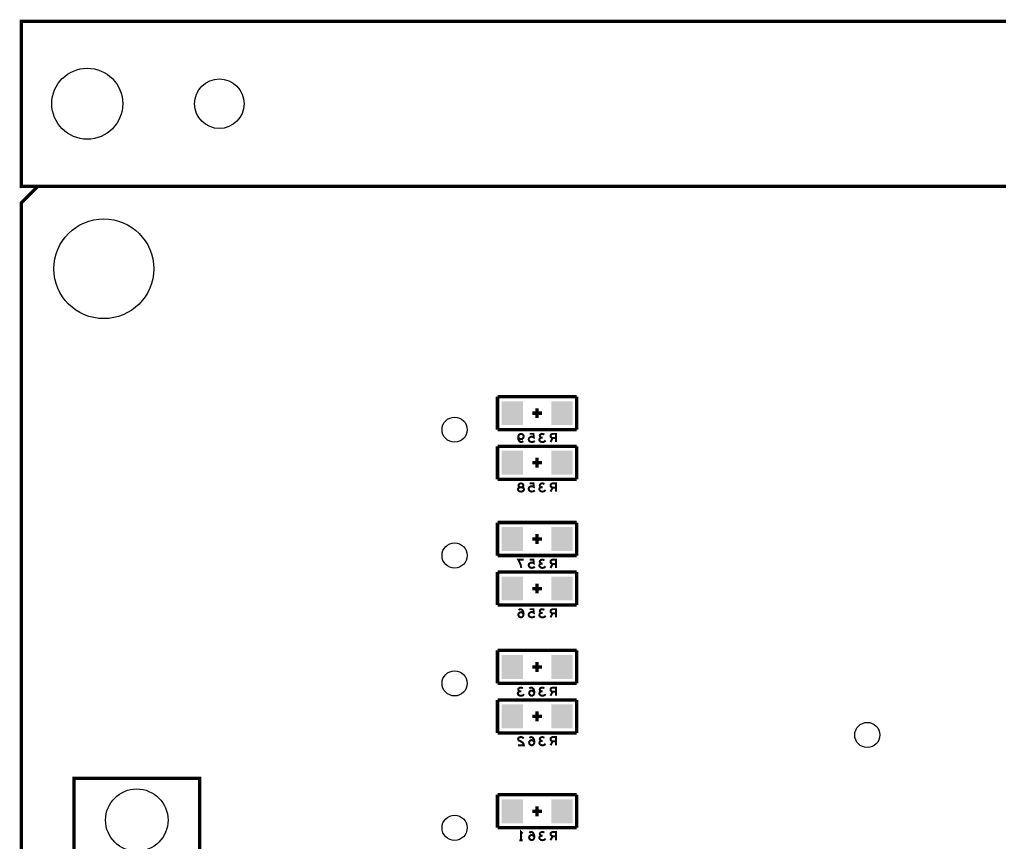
# Model space of a CAD drawing. Extents: x 0 to 200, y -10 to 130.
# Drawn here: x -0.1 to 59.3, y 80.2 to 130.1 of the extents above; entities that cross this region are included whole.
import ezdxf

# ---------------------------------------------------------------- set-up
doc = ezdxf.new("R2010")
doc.units = 0
doc.layers.get('0').update_dxf_attribs({"linetype": 'CONTINUOUS'})
doc.layers.add('MASK_BOTTOM_ART', color=6, linetype='CONTINUOUS')
doc.layers.add('SILK_BOTTOM_ART', color=5, linetype='CONTINUOUS')

# ---------------------------------------------------------------- blocks, each defined once
blk = doc.blocks.new('ROUND_567')
blk.add_circle((0, 0), 1.5)
blk = doc.blocks.new('ROUND_568')
blk.add_circle((0, 0), 2.15)
blk = doc.blocks.new('ROUND_576')
blk.add_circle((0, 0), 3.023)
blk = doc.blocks.new('ROUND_572')
blk.add_circle((0, 0), 0.762)
blk = doc.blocks.new('ROUND_582')
blk.add_circle((0, 0), 1.892)
blk = doc.blocks.new('RECTANGLE_580')
blk.add_solid([(0.64515, 0.7239), (0.64515, -0.7239), (-0.64515, 0.7239), (-0.64515, -0.7239)])

msp = doc.modelspace()

# ---------------------------------------------------------------- linework, layer by layer
at = {"layer": 'MASK_BOTTOM_ART', "const_width": 0.2}
for points in [[(200, 130), (0, 130), (0, 120), (200, 120), (200, 130)], [(1, 0), (199, 0), (200, 1), (200, 119), (199, 120), (1, 120), (0, 119), (0, 1), (1, 0)]]:
    msp.add_lwpolyline(points, dxfattribs=at)
at = {"layer": 'SILK_BOTTOM_ART'}
for points, const_width in [([(200, 130), (0, 130), (0, 120), (200, 120), (200, 130)], 0.2), ([(1, 0), (199, 0), (200, 1), (200, 119), (199, 120), (1, 120), (0, 119), (0, 1), (1, 0)], 0.2), ([(28.85, 107.25), (33.65, 107.25)], 0.2032), ([(28.85, 105.25), (28.85, 107.25)], 0.2032), ([(33.65, 107.25), (33.65, 105.25)], 0.2032), ([(31.55, 106.25), (30.95, 106.25)], 0.2032), ([(31.25, 106.55), (31.25, 105.95)], 0.2032), ([(33.65, 105.25), (28.85, 105.25)], 0.2032), ([(30.4131, 104.5566), (30.3547, 104.515), (30.2881, 104.4983), (30.2214, 104.515), (30.1631, 104.565), (30.1214, 104.64), (30.1047, 104.715), (30.1047, 104.8066), (30.1214, 104.8816), (30.1631, 104.9483), (30.2131, 104.9816), (30.2714, 104.9983), (30.3381, 104.9816), (30.3881, 104.9483), (30.4214, 104.8983), (30.4381, 104.8316), (30.4214, 104.7733), (30.3797, 104.715), (30.3297, 104.6816), (30.2714, 104.6733), (30.2047, 104.69), (30.1547, 104.7316), (30.1047, 104.8066)], 0.12), ([(31.1071, 104.5733), (31.0571, 104.5316), (30.9988, 104.5066), (30.9238, 104.4983), (30.8488, 104.515), (30.7905, 104.5483), (30.7488, 104.6066), (30.7405, 104.6733), (30.7571, 104.74), (30.7988, 104.7816), (30.8571, 104.815), (30.9155, 104.8233), (30.9738, 104.815), (31.0488, 104.7816), (31.0238, 104.9983), (30.7988, 104.9983)], 0.12), ([(31.5179, 104.765), (31.4679, 104.79), (31.4262, 104.8316), (31.4095, 104.8816), (31.4262, 104.9316), (31.4679, 104.9733), (31.5429, 104.9983), (31.6179, 104.99), (31.6929, 104.9566)], 0.12), ([(32.3953, 104.4983), (32.3953, 104.9983), (32.1869, 104.9983), (32.1203, 104.9733), (32.0786, 104.94), (32.0619, 104.8733), (32.0786, 104.8066), (32.1286, 104.765), (32.1869, 104.74), (32.3953, 104.74)], 0.12), ([(31.7595, 104.5983), (31.7095, 104.54), (31.6429, 104.5066), (31.5679, 104.4983), (31.5012, 104.5066), (31.4345, 104.5483), (31.3929, 104.5983), (31.3845, 104.6483), (31.4012, 104.7066), (31.4595, 104.7483), (31.5179, 104.765), (31.5929, 104.765)], 0.12), ([(32.1869, 104.74), (32.0619, 104.4983)], 0.12), ([(28.85, 104.25), (33.65, 104.25)], 0.2032), ([(28.85, 102.25), (28.85, 104.25)], 0.2032), ([(33.65, 104.25), (33.65, 102.25)], 0.2032), ([(31.55, 103.25), (30.95, 103.25)], 0.2032), ([(31.25, 103.55), (31.25, 102.95)], 0.2032), ([(33.65, 102.25), (28.85, 102.25)], 0.2032), ([(30.2714, 101.4983), (30.2131, 101.5066), (30.1464, 101.5316), (30.1047, 101.5733), (30.0881, 101.6316), (30.1047, 101.69), (30.1547, 101.74), (30.2297, 101.765), (30.3131, 101.765), (30.3631, 101.7816), (30.4047, 101.8233), (30.4214, 101.8816), (30.3964, 101.94), (30.3381, 101.9816), (30.2714, 101.9983), (30.2047, 101.9816), (30.1464, 101.94), (30.1214, 101.8816), (30.1381, 101.8233), (30.1797, 101.7816), (30.2297, 101.765), (30.3131, 101.765), (30.3881, 101.74), (30.4381, 101.69), (30.4547, 101.6316), (30.4381, 101.5733), (30.3964, 101.5316), (30.3297, 101.5066), (30.2714, 101.4983)], 0.12), ([(31.1071, 101.5733), (31.0571, 101.5316), (30.9988, 101.5066), (30.9238, 101.4983), (30.8488, 101.515), (30.7905, 101.5483), (30.7488, 101.6066), (30.7405, 101.6733), (30.7571, 101.74), (30.7988, 101.7816), (30.8571, 101.815), (30.9155, 101.8233), (30.9738, 101.815), (31.0488, 101.7816), (31.0238, 101.9983), (30.7988, 101.9983)], 0.12), ([(31.7595, 101.5983), (31.7095, 101.54), (31.6429, 101.5066), (31.5679, 101.4983), (31.5012, 101.5066), (31.4345, 101.5483), (31.3929, 101.5983), (31.3845, 101.6483), (31.4012, 101.7066), (31.4595, 101.7483), (31.5179, 101.765), (31.5929, 101.765)], 0.12), ([(31.5179, 101.765), (31.4679, 101.79), (31.4262, 101.8316), (31.4095, 101.8816), (31.4262, 101.9316), (31.4679, 101.9733), (31.5429, 101.9983), (31.6179, 101.99), (31.6929, 101.9566)], 0.12), ([(32.3953, 101.4983), (32.3953, 101.9983), (32.1869, 101.9983), (32.1203, 101.9733), (32.0786, 101.94), (32.0619, 101.8733), (32.0786, 101.8066), (32.1286, 101.765), (32.1869, 101.74), (32.3953, 101.74)], 0.12), ([(32.1869, 101.74), (32.0619, 101.4983)], 0.12), ([(28.85, 97.625), (28.85, 99.625)], 0.2032), ([(28.85, 99.625), (33.65, 99.625)], 0.2032), ([(33.65, 99.625), (33.65, 97.625)], 0.2032), ([(31.55, 98.625), (30.95, 98.625)], 0.2032), ([(31.25, 98.925), (31.25, 98.325)], 0.2032), ([(33.65, 97.625), (28.85, 97.625)], 0.2032), ([(30.2881, 96.8733), (30.2714, 96.9816), (30.2464, 97.0733), (30.2131, 97.1566), (30.1714, 97.2483), (30.1047, 97.3733), (30.4381, 97.3733)], 0.12), ([(31.1071, 96.9483), (31.0571, 96.9066), (30.9988, 96.8816), (30.9238, 96.8733), (30.8488, 96.89), (30.7905, 96.9233), (30.7488, 96.9816), (30.7405, 97.0483), (30.7571, 97.115), (30.7988, 97.1566), (30.8571, 97.19), (30.9155, 97.1983), (30.9738, 97.19), (31.0488, 97.1566), (31.0238, 97.3733), (30.7988, 97.3733)], 0.12), ([(31.5179, 97.14), (31.4679, 97.165), (31.4262, 97.2066), (31.4095, 97.2566), (31.4262, 97.3066), (31.4679, 97.3483), (31.5429, 97.3733), (31.6179, 97.365), (31.6929, 97.3316)], 0.12), ([(32.3953, 96.8733), (32.3953, 97.3733), (32.1869, 97.3733), (32.1203, 97.3483), (32.0786, 97.315), (32.0619, 97.2483), (32.0786, 97.1816), (32.1286, 97.14), (32.1869, 97.115), (32.3953, 97.115)], 0.12), ([(31.7595, 96.9733), (31.7095, 96.915), (31.6429, 96.8816), (31.5679, 96.8733), (31.5012, 96.8816), (31.4345, 96.9233), (31.3929, 96.9733), (31.3845, 97.0233), (31.4012, 97.0816), (31.4595, 97.1233), (31.5179, 97.14), (31.5929, 97.14)], 0.12), ([(32.1869, 97.115), (32.0619, 96.8733)], 0.12), ([(28.85, 96.625), (33.65, 96.625)], 0.2032), ([(28.85, 94.625), (28.85, 96.625)], 0.2032), ([(33.65, 96.625), (33.65, 94.625)], 0.2032), ([(31.55, 95.625), (30.95, 95.625)], 0.2032), ([(31.25, 95.925), (31.25, 95.325)], 0.2032), ([(33.65, 94.625), (28.85, 94.625)], 0.2032), ([(30.4297, 94.0816), (30.3714, 94.14), (30.3214, 94.1733), (30.2547, 94.19), (30.1964, 94.1733), (30.1547, 94.14), (30.1214, 94.09), (30.1131, 94.0316), (30.1214, 93.9816), (30.1547, 93.9316), (30.2047, 93.89), (30.2631, 93.8733), (30.3297, 93.89), (30.3881, 93.94), (30.4214, 94.015), (30.4297, 94.0983), (30.4131, 94.2066), (30.3881, 94.265), (30.3464, 94.3233), (30.2881, 94.365), (30.2297, 94.3733), (30.1714, 94.3566), (30.1297, 94.315)], 0.12), ([(31.1071, 93.9483), (31.0571, 93.9066), (30.9988, 93.8816), (30.9238, 93.8733), (30.8488, 93.89), (30.7905, 93.9233), (30.7488, 93.9816), (30.7405, 94.0483), (30.7571, 94.115), (30.7988, 94.1566), (30.8571, 94.19), (30.9155, 94.1983), (30.9738, 94.19), (31.0488, 94.1566), (31.0238, 94.3733), (30.7988, 94.3733)], 0.12), ([(31.5179, 94.14), (31.4679, 94.165), (31.4262, 94.2066), (31.4095, 94.2566), (31.4262, 94.3066), (31.4679, 94.3483), (31.5429, 94.3733), (31.6179, 94.365), (31.6929, 94.3316)], 0.12), ([(32.3953, 93.8733), (32.3953, 94.3733), (32.1869, 94.3733), (32.1203, 94.3483), (32.0786, 94.315), (32.0619, 94.2483), (32.0786, 94.1816), (32.1286, 94.14), (32.1869, 94.115), (32.3953, 94.115)], 0.12), ([(31.7595, 93.9733), (31.7095, 93.915), (31.6429, 93.8816), (31.5679, 93.8733), (31.5012, 93.8816), (31.4345, 93.9233), (31.3929, 93.9733), (31.3845, 94.0233), (31.4012, 94.0816), (31.4595, 94.1233), (31.5179, 94.14), (31.5929, 94.14)], 0.12), ([(32.1869, 94.115), (32.0619, 93.8733)], 0.12), ([(28.85, 91.875), (33.65, 91.875)], 0.2032), ([(28.85, 89.875), (28.85, 91.875)], 0.2032), ([(33.65, 91.875), (33.65, 89.875)], 0.2032), ([(31.55, 90.875), (30.95, 90.875)], 0.2032), ([(31.25, 91.175), (31.25, 90.575)], 0.2032), ([(33.65, 89.875), (28.85, 89.875)], 0.2032), ([(30.2131, 89.39), (30.1631, 89.415), (30.1214, 89.4566), (30.1047, 89.5066), (30.1214, 89.5566), (30.1631, 89.5983), (30.2381, 89.6233), (30.3131, 89.615), (30.3881, 89.5816)], 0.12), ([(31.0821, 89.3316), (31.0238, 89.39), (30.9738, 89.4233), (30.9071, 89.44), (30.8488, 89.4233), (30.8071, 89.39), (30.7738, 89.34), (30.7655, 89.2816), (30.7738, 89.2316), (30.8071, 89.1816), (30.8571, 89.14), (30.9155, 89.1233), (30.9821, 89.14), (31.0405, 89.19), (31.0738, 89.265), (31.0821, 89.3483), (31.0655, 89.4566), (31.0405, 89.515), (30.9988, 89.5733), (30.9405, 89.615), (30.8821, 89.6233), (30.8238, 89.6066), (30.7821, 89.565)], 0.12), ([(31.5179, 89.39), (31.4679, 89.415), (31.4262, 89.4566), (31.4095, 89.5066), (31.4262, 89.5566), (31.4679, 89.5983), (31.5429, 89.6233), (31.6179, 89.615), (31.6929, 89.5816)], 0.12), ([(32.3953, 89.1233), (32.3953, 89.6233), (32.1869, 89.6233), (32.1203, 89.5983), (32.0786, 89.565), (32.0619, 89.4983), (32.0786, 89.4316), (32.1286, 89.39), (32.1869, 89.365), (32.3953, 89.365)], 0.12), ([(30.4547, 89.2233), (30.4047, 89.165), (30.3381, 89.1316), (30.2631, 89.1233), (30.1964, 89.1316), (30.1297, 89.1733), (30.0881, 89.2233), (30.0797, 89.2733), (30.0964, 89.3316), (30.1547, 89.3733), (30.2131, 89.39), (30.2881, 89.39)], 0.12), ([(31.7595, 89.2233), (31.7095, 89.165), (31.6429, 89.1316), (31.5679, 89.1233), (31.5012, 89.1316), (31.4345, 89.1733), (31.3929, 89.2233), (31.3845, 89.2733), (31.4012, 89.3316), (31.4595, 89.3733), (31.5179, 89.39), (31.5929, 89.39)], 0.12), ([(32.1869, 89.365), (32.0619, 89.1233)], 0.12), ([(28.85, 88.875), (33.65, 88.875)], 0.2032), ([(28.85, 86.875), (28.85, 88.875)], 0.2032), ([(33.65, 88.875), (33.65, 86.875)], 0.2032), ([(31.55, 87.875), (30.95, 87.875)], 0.2032), ([(31.25, 88.175), (31.25, 87.575)], 0.2032), ([(33.65, 86.875), (28.85, 86.875)], 0.2032), ([(30.4297, 86.54), (30.3797, 86.59), (30.3214, 86.615), (30.2547, 86.6233), (30.1714, 86.6066), (30.1131, 86.565), (30.0964, 86.515), (30.1047, 86.465), (30.1381, 86.4233), (30.3047, 86.34), (30.3797, 86.2816), (30.4297, 86.1983), (30.4464, 86.1233), (30.0964, 86.1233)], 0.12), ([(31.0821, 86.3316), (31.0238, 86.39), (30.9738, 86.4233), (30.9071, 86.44), (30.8488, 86.4233), (30.8071, 86.39), (30.7738, 86.34), (30.7655, 86.2816), (30.7738, 86.2316), (30.8071, 86.1816), (30.8571, 86.14), (30.9155, 86.1233), (30.9821, 86.14), (31.0405, 86.19), (31.0738, 86.265), (31.0821, 86.3483), (31.0655, 86.4566), (31.0405, 86.515), (30.9988, 86.5733), (30.9405, 86.615), (30.8821, 86.6233), (30.8238, 86.6066), (30.7821, 86.565)], 0.12), ([(31.5179, 86.39), (31.4679, 86.415), (31.4262, 86.4566), (31.4095, 86.5066), (31.4262, 86.5566), (31.4679, 86.5983), (31.5429, 86.6233), (31.6179, 86.615), (31.6929, 86.5816)], 0.12), ([(32.3953, 86.1233), (32.3953, 86.6233), (32.1869, 86.6233), (32.1203, 86.5983), (32.0786, 86.565), (32.0619, 86.4983), (32.0786, 86.4316), (32.1286, 86.39), (32.1869, 86.365), (32.3953, 86.365)], 0.12), ([(31.7595, 86.2233), (31.7095, 86.165), (31.6429, 86.1316), (31.5679, 86.1233), (31.5012, 86.1316), (31.4345, 86.1733), (31.3929, 86.2233), (31.3845, 86.2733), (31.4012, 86.3316), (31.4595, 86.3733), (31.5179, 86.39), (31.5929, 86.39)], 0.12), ([(32.1869, 86.365), (32.0619, 86.1233)], 0.12), ([(10.81, 35.87), (4.46, 35.87), (3.19, 37.14), (3.19, 84.13), (10.81, 84.13), (10.81, 35.87)], 0.2032), ([(28.85, 83.125), (33.65, 83.125)], 0.2032), ([(28.85, 81.125), (28.85, 83.125)], 0.2032), ([(33.65, 83.125), (33.65, 81.125)], 0.2032), ([(31.25, 82.425), (31.25, 81.825)], 0.2032), ([(31.55, 82.125), (30.95, 82.125)], 0.2032), ([(33.65, 81.125), (28.85, 81.125)], 0.2032), ([(30.2714, 80.3733), (30.2714, 80.8733), (30.3714, 80.7733)], 0.12), ([(31.0821, 80.5816), (31.0238, 80.64), (30.9738, 80.6733), (30.9071, 80.69), (30.8488, 80.6733), (30.8071, 80.64), (30.7738, 80.59), (30.7655, 80.5316), (30.7738, 80.4816), (30.8071, 80.4316), (30.8571, 80.39), (30.9155, 80.3733), (30.9821, 80.39), (31.0405, 80.44), (31.0738, 80.515), (31.0821, 80.5983), (31.0655, 80.7066), (31.0405, 80.765), (30.9988, 80.8233), (30.9405, 80.865), (30.8821, 80.8733), (30.8238, 80.8566), (30.7821, 80.815)], 0.12), ([(31.5179, 80.64), (31.4679, 80.665), (31.4262, 80.7066), (31.4095, 80.7566), (31.4262, 80.8066), (31.4679, 80.8483), (31.5429, 80.8733), (31.6179, 80.865), (31.6929, 80.8316)], 0.12), ([(32.3953, 80.3733), (32.3953, 80.8733), (32.1869, 80.8733), (32.1203, 80.8483), (32.0786, 80.815), (32.0619, 80.7483), (32.0786, 80.6816), (32.1286, 80.64), (32.1869, 80.615), (32.3953, 80.615)], 0.12), ([(30.3714, 80.3733), (30.1714, 80.3733)], 0.12), ([(31.7595, 80.4733), (31.7095, 80.415), (31.6429, 80.3816), (31.5679, 80.3733), (31.5012, 80.3816), (31.4345, 80.4233), (31.3929, 80.4733), (31.3845, 80.5233), (31.4012, 80.5816), (31.4595, 80.6233), (31.5179, 80.64), (31.5929, 80.64)], 0.12), ([(32.1869, 80.615), (32.0619, 80.3733)], 0.12)]:
    msp.add_lwpolyline(points, dxfattribs=dict(at, const_width=const_width))

# ---------------------------------------------------------------- block references
at = {"layer": 'MASK_BOTTOM_ART'}
for name, p in [('ROUND_568', (4, 125)), ('ROUND_567', (12, 125)), ('ROUND_576', (5, 115)), ('RECTANGLE_580', (29.75, 106.25)), ('RECTANGLE_580', (32.75, 106.25)), ('ROUND_572', (26.25, 105.25)), ('RECTANGLE_580', (29.75, 103.25)), ('RECTANGLE_580', (32.75, 103.25)), ('RECTANGLE_580', (29.75, 98.625)), ('RECTANGLE_580', (32.75, 98.625)), ('ROUND_572', (26.25, 97.625)), ('RECTANGLE_580', (29.75, 95.625)), ('RECTANGLE_580', (32.75, 95.625)), ('RECTANGLE_580', (29.75, 90.875)), ('RECTANGLE_580', (32.75, 90.875)), ('ROUND_572', (26.25, 89.875)), ('RECTANGLE_580', (29.75, 87.875)), ('RECTANGLE_580', (32.75, 87.875)), ('ROUND_572', (51.25, 86.75)), ('ROUND_582', (7, 81.59)), ('RECTANGLE_580', (29.75, 82.125)), ('RECTANGLE_580', (32.75, 82.125)), ('ROUND_572', (26.25, 81.125))]:
    msp.add_blockref(name, p, dxfattribs=at)

doc.saveas('drawing.dxf')
